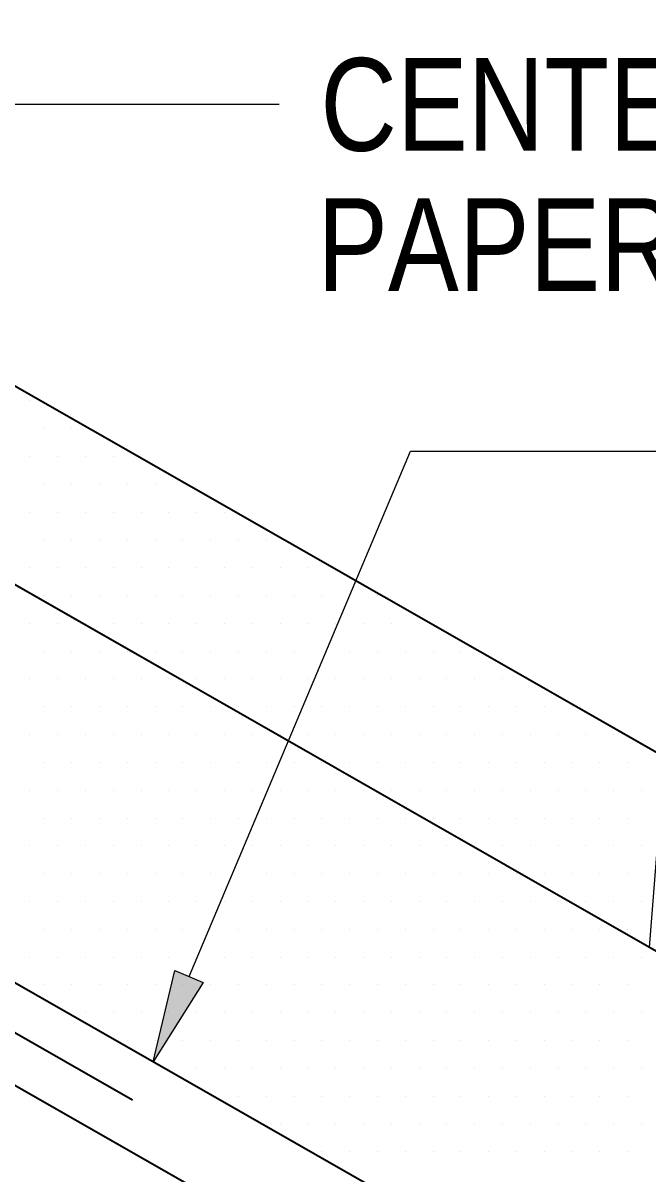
# Model space of a CAD drawing. Header units: inches. Extents: x -20.7 to 76.3, y -55.2 to 19.1.
# Drawn here: x -7.041 to -6.62, y 9.899 to 10.676 of the extents above; entities that cross this region are included whole.
import ezdxf

# ---------------------------------------------------------------- set-up
doc = ezdxf.new("R2010")
doc.units = ezdxf.units.IN
doc.header["$MEASUREMENT"] = 0
doc.linetypes.add('AI-Linetype-42', pattern=[0.375113, 0.250075, -0.125038])
for name, color, linetype, lineweight in [('.ATI-HATCH', 7, 'Continuous', 0), ('.ATI-TEXT', 7, 'Continuous', 0), ('G-ANNO-TTLB', 7, 'Continuous', 0), ('TYVEK', 7, 'Continuous', 0)]:
    doc.layers.add(name, color=color, linetype=linetype, lineweight=lineweight)

# ---------------------------------------------------------------- blocks, each defined once
blk = doc.blocks.new('Block_442')
at = {"layer": '.ATI-TEXT', "char_height": 0.2, "attachment_point": 7}
for s, insert in [('\\C18;\\c0;\\FArial Narrow|b0|i0|c1;\\H0.062519;\\W1.000000;FOLD HERE', (-6.54758, 10.35499)), ('\\C18;\\c0;\\FArial Narrow|b0|i0|c1;\\H0.062519;\\W1.000000;TO BREAK', (-6.54336, 10.26022)), ('\\C18;\\c0;\\FArial Narrow|b0|i0|c1;\\H0.062519;\\W1.000000;SCORES', (-6.54481, 10.16544))]:
    blk.add_mtext(s, dxfattribs=dict(at, insert=insert))
blk = doc.blocks.new('Block_441')
at = {"layer": '.ATI-TEXT', "true_color": 0x000000, "transparency": 33554687}
h = blk.add_hatch(color=18, dxfattribs=at)
h.dxf.hatch_style = 2
h.paths.add_polyline_path([(-6.91966, 10.02861), (-6.95357, 9.97506), (-6.93886, 10.03671)])
at = {"layer": '.ATI-TEXT', "color": 18, "lineweight": 0, "true_color": 0x000000}
for p, q in [((-6.92926, 10.03266), (-6.77981, 10.38683)), ((-6.77981, 10.38683), (-6.57284, 10.38683))]:
    blk.add_line(p, q, dxfattribs=at)
at = {"layer": '.ATI-TEXT'}
blk.add_lwpolyline([(-6.91966, 10.02861), (-6.95357, 9.97506), (-6.93886, 10.03671), (-6.93886, 10.03671)], close=True, dxfattribs=at)
blk.add_blockref('Block_442', (0, 0), dxfattribs=at)
blk = doc.blocks.new('Block_447')
at = {"layer": '.ATI-TEXT', "char_height": 0.2, "attachment_point": 7}
for s, insert in [('\\C18;\\c0;\\FArial Narrow|b0|i0|c1;\\H0.062519;\\W1.000000;CENTER RELEASE', (-6.8407, 10.5885)), ('\\C18;\\c0;\\FArial Narrow|b0|i0|c1;\\H0.062519;\\W1.000000;PAPER', (-6.84279, 10.49484))]:
    blk.add_mtext(s, dxfattribs=dict(at, insert=insert))
blk = doc.blocks.new('Block_446')
at = {"layer": '.ATI-TEXT', "color": 18, "lineweight": 0, "true_color": 0x000000}
blk.add_line((-7.07554, 10.62087), (-6.86856, 10.62087), dxfattribs=at)
at = {"layer": '.ATI-TEXT'}
blk.add_blockref('Block_447', (0, 0), dxfattribs=at)
blk = doc.blocks.new('Block_671')
at = {"layer": '.ATI-HATCH'}
for points, knots in [([(-8.22517, 10.96944), (-8.22517, 10.96944), (-8.34185, 10.90193), (-8.34185, 10.90193), (-8.34185, 10.90193), (-8.45853, 10.83443), (-8.45853, 10.83443), (-8.45853, 10.83443), (-6.59136, 9.76824), (-6.59136, 9.76824), (-6.59136, 9.76824), (-6.358, 9.90325), (-6.358, 9.90325), (-6.358, 9.90325), (-8.22517, 10.96944), (-8.22517, 10.96944)], [0, 0, 0, 0, 1, 1, 1, 2, 2, 2, 3, 3, 3, 4, 4, 4, 5, 5, 5, 5]), ([(-7.20905, 10.52334), (-7.20905, 10.52334), (-7.21904, 10.39492), (-7.21904, 10.39492), (-7.21904, 10.39492), (-6.61873, 10.05213), (-6.61873, 10.05213), (-6.61873, 10.05213), (-6.60874, 10.18056), (-6.60874, 10.18056), (-6.60874, 10.18056), (-7.20905, 10.52334), (-7.20905, 10.52334)], [0, 0, 0, 0, 1, 1, 1, 2, 2, 2, 3, 3, 3, 4, 4, 4, 4])]:
    blk.add_open_spline(points, degree=3, knots=knots, dxfattribs=at)
at = {"layer": '.ATI-HATCH', "color": 8, "lineweight": 0, "true_color": 0x808080}
for points in [[(-7.03664, 10.42077), (-7.03664, 10.42077), (-7.03664, 10.42077), (-7.03664, 10.42077)], [(-7.02726, 10.40201), (-7.02726, 10.40201), (-7.02726, 10.40201), (-7.02726, 10.40201)], [(-7.0085, 10.40201), (-7.0085, 10.40201), (-7.0085, 10.40201), (-7.0085, 10.40201)], [(-7.03664, 10.38326), (-7.03664, 10.38326), (-7.03664, 10.38326), (-7.03664, 10.38326)], [(-7.01788, 10.38326), (-7.01788, 10.38326), (-7.01788, 10.38326), (-7.01788, 10.38326)], [(-6.99912, 10.38326), (-6.99912, 10.38326), (-6.99912, 10.38326), (-6.99912, 10.38326)], [(-6.98037, 10.38326), (-6.98037, 10.38326), (-6.98037, 10.38326), (-6.98037, 10.38326)], [(-7.02726, 10.3645), (-7.02726, 10.3645), (-7.02726, 10.3645), (-7.02726, 10.3645)], [(-7.0085, 10.3645), (-7.0085, 10.3645), (-7.0085, 10.3645), (-7.0085, 10.3645)], [(-6.98975, 10.3645), (-6.98975, 10.3645), (-6.98975, 10.3645), (-6.98975, 10.3645)], [(-6.97099, 10.3645), (-6.97099, 10.3645), (-6.97099, 10.3645), (-6.97099, 10.3645)], [(-6.95224, 10.3645), (-6.95224, 10.3645), (-6.95224, 10.3645), (-6.95224, 10.3645)], [(-6.93348, 10.3645), (-6.93348, 10.3645), (-6.93348, 10.3645), (-6.93348, 10.3645)], [(-7.03664, 10.34575), (-7.03664, 10.34575), (-7.03664, 10.34575), (-7.03664, 10.34575)], [(-7.01788, 10.34575), (-7.01788, 10.34575), (-7.01788, 10.34575), (-7.01788, 10.34575)], [(-6.99912, 10.34575), (-6.99912, 10.34575), (-6.99912, 10.34575), (-6.99912, 10.34575)], [(-6.98037, 10.34575), (-6.98037, 10.34575), (-6.98037, 10.34575), (-6.98037, 10.34575)], [(-6.96161, 10.34575), (-6.96161, 10.34575), (-6.96161, 10.34575), (-6.96161, 10.34575)], [(-6.94286, 10.34575), (-6.94286, 10.34575), (-6.94286, 10.34575), (-6.94286, 10.34575)], [(-6.9241, 10.34575), (-6.9241, 10.34575), (-6.9241, 10.34575), (-6.9241, 10.34575)], [(-6.90535, 10.34575), (-6.90535, 10.34575), (-6.90535, 10.34575), (-6.90535, 10.34575)], [(-7.02726, 10.32699), (-7.02726, 10.32699), (-7.02726, 10.32699), (-7.02726, 10.32699)], [(-7.0085, 10.32699), (-7.0085, 10.32699), (-7.0085, 10.32699), (-7.0085, 10.32699)], [(-6.98975, 10.32699), (-6.98975, 10.32699), (-6.98975, 10.32699), (-6.98975, 10.32699)], [(-6.97099, 10.32699), (-6.97099, 10.32699), (-6.97099, 10.32699), (-6.97099, 10.32699)], [(-6.95224, 10.32699), (-6.95224, 10.32699), (-6.95224, 10.32699), (-6.95224, 10.32699)], [(-6.93348, 10.32699), (-6.93348, 10.32699), (-6.93348, 10.32699), (-6.93348, 10.32699)], [(-6.91472, 10.32699), (-6.91472, 10.32699), (-6.91472, 10.32699), (-6.91472, 10.32699)], [(-6.89597, 10.32699), (-6.89597, 10.32699), (-6.89597, 10.32699), (-6.89597, 10.32699)], [(-6.87721, 10.32699), (-6.87721, 10.32699), (-6.87721, 10.32699), (-6.87721, 10.32699)], [(-7.03664, 10.30824), (-7.03664, 10.30824), (-7.03664, 10.30824), (-7.03664, 10.30824)], [(-7.01788, 10.30824), (-7.01788, 10.30824), (-7.01788, 10.30824), (-7.01788, 10.30824)], [(-6.99912, 10.30824), (-6.99912, 10.30824), (-6.99912, 10.30824), (-6.99912, 10.30824)], [(-6.98037, 10.30824), (-6.98037, 10.30824), (-6.98037, 10.30824), (-6.98037, 10.30824)], [(-6.96161, 10.30824), (-6.96161, 10.30824), (-6.96161, 10.30824), (-6.96161, 10.30824)], [(-6.94286, 10.30824), (-6.94286, 10.30824), (-6.94286, 10.30824), (-6.94286, 10.30824)], [(-6.9241, 10.30824), (-6.9241, 10.30824), (-6.9241, 10.30824), (-6.9241, 10.30824)], [(-6.90535, 10.30824), (-6.90535, 10.30824), (-6.90535, 10.30824), (-6.90535, 10.30824)], [(-6.88659, 10.30824), (-6.88659, 10.30824), (-6.88659, 10.30824), (-6.88659, 10.30824)], [(-6.86784, 10.30824), (-6.86784, 10.30824), (-6.86784, 10.30824), (-6.86784, 10.30824)], [(-6.84908, 10.30824), (-6.84908, 10.30824), (-6.84908, 10.30824), (-6.84908, 10.30824)], [(-7.02726, 10.28948), (-7.02726, 10.28948), (-7.02726, 10.28948), (-7.02726, 10.28948)], [(-7.0085, 10.28948), (-7.0085, 10.28948), (-7.0085, 10.28948), (-7.0085, 10.28948)], [(-6.98975, 10.28948), (-6.98975, 10.28948), (-6.98975, 10.28948), (-6.98975, 10.28948)], [(-6.97099, 10.28948), (-6.97099, 10.28948), (-6.97099, 10.28948), (-6.97099, 10.28948)], [(-6.95224, 10.28948), (-6.95224, 10.28948), (-6.95224, 10.28948), (-6.95224, 10.28948)], [(-6.93348, 10.28948), (-6.93348, 10.28948), (-6.93348, 10.28948), (-6.93348, 10.28948)], [(-6.91472, 10.28948), (-6.91472, 10.28948), (-6.91472, 10.28948), (-6.91472, 10.28948)], [(-6.89597, 10.28948), (-6.89597, 10.28948), (-6.89597, 10.28948), (-6.89597, 10.28948)], [(-6.87721, 10.28948), (-6.87721, 10.28948), (-6.87721, 10.28948), (-6.87721, 10.28948)], [(-6.85846, 10.28948), (-6.85846, 10.28948), (-6.85846, 10.28948), (-6.85846, 10.28948)], [(-6.8397, 10.28948), (-6.8397, 10.28948), (-6.8397, 10.28948), (-6.8397, 10.28948)], [(-6.82095, 10.28948), (-6.82095, 10.28948), (-6.82095, 10.28948), (-6.82095, 10.28948)], [(-6.80219, 10.28948), (-6.80219, 10.28948), (-6.80219, 10.28948), (-6.80219, 10.28948)], [(-7.03664, 10.27072), (-7.03664, 10.27072), (-7.03664, 10.27072), (-7.03664, 10.27072)], [(-7.01788, 10.27072), (-7.01788, 10.27072), (-7.01788, 10.27072), (-7.01788, 10.27072)], [(-6.99912, 10.27072), (-6.99912, 10.27072), (-6.99912, 10.27072), (-6.99912, 10.27072)], [(-6.98037, 10.27072), (-6.98037, 10.27072), (-6.98037, 10.27072), (-6.98037, 10.27072)], [(-6.96161, 10.27072), (-6.96161, 10.27072), (-6.96161, 10.27072), (-6.96161, 10.27072)], [(-6.94286, 10.27072), (-6.94286, 10.27072), (-6.94286, 10.27072), (-6.94286, 10.27072)], [(-6.9241, 10.27072), (-6.9241, 10.27072), (-6.9241, 10.27072), (-6.9241, 10.27072)], [(-6.90535, 10.27072), (-6.90535, 10.27072), (-6.90535, 10.27072), (-6.90535, 10.27072)], [(-6.88659, 10.27072), (-6.88659, 10.27072), (-6.88659, 10.27072), (-6.88659, 10.27072)], [(-6.86784, 10.27072), (-6.86784, 10.27072), (-6.86784, 10.27072), (-6.86784, 10.27072)], [(-6.84908, 10.27072), (-6.84908, 10.27072), (-6.84908, 10.27072), (-6.84908, 10.27072)], [(-6.83032, 10.27072), (-6.83032, 10.27072), (-6.83032, 10.27072), (-6.83032, 10.27072)], [(-6.81157, 10.27072), (-6.81157, 10.27072), (-6.81157, 10.27072), (-6.81157, 10.27072)], [(-6.79281, 10.27072), (-6.79281, 10.27072), (-6.79281, 10.27072), (-6.79281, 10.27072)], [(-6.77406, 10.27072), (-6.77406, 10.27072), (-6.77406, 10.27072), (-6.77406, 10.27072)], [(-7.02726, 10.25197), (-7.02726, 10.25197), (-7.02726, 10.25197), (-7.02726, 10.25197)], [(-7.0085, 10.25197), (-7.0085, 10.25197), (-7.0085, 10.25197), (-7.0085, 10.25197)], [(-6.98975, 10.25197), (-6.98975, 10.25197), (-6.98975, 10.25197), (-6.98975, 10.25197)], [(-6.97099, 10.25197), (-6.97099, 10.25197), (-6.97099, 10.25197), (-6.97099, 10.25197)], [(-6.95224, 10.25197), (-6.95224, 10.25197), (-6.95224, 10.25197), (-6.95224, 10.25197)], [(-6.93348, 10.25197), (-6.93348, 10.25197), (-6.93348, 10.25197), (-6.93348, 10.25197)], [(-6.91472, 10.25197), (-6.91472, 10.25197), (-6.91472, 10.25197), (-6.91472, 10.25197)], [(-6.89597, 10.25197), (-6.89597, 10.25197), (-6.89597, 10.25197), (-6.89597, 10.25197)], [(-6.87721, 10.25197), (-6.87721, 10.25197), (-6.87721, 10.25197), (-6.87721, 10.25197)], [(-6.85846, 10.25197), (-6.85846, 10.25197), (-6.85846, 10.25197), (-6.85846, 10.25197)], [(-6.8397, 10.25197), (-6.8397, 10.25197), (-6.8397, 10.25197), (-6.8397, 10.25197)], [(-6.82095, 10.25197), (-6.82095, 10.25197), (-6.82095, 10.25197), (-6.82095, 10.25197)], [(-6.80219, 10.25197), (-6.80219, 10.25197), (-6.80219, 10.25197), (-6.80219, 10.25197)], [(-6.78343, 10.25197), (-6.78343, 10.25197), (-6.78343, 10.25197), (-6.78343, 10.25197)], [(-6.76468, 10.25197), (-6.76468, 10.25197), (-6.76468, 10.25197), (-6.76468, 10.25197)], [(-6.74592, 10.25197), (-6.74592, 10.25197), (-6.74592, 10.25197), (-6.74592, 10.25197)], [(-7.03664, 10.23321), (-7.03664, 10.23321), (-7.03664, 10.23321), (-7.03664, 10.23321)], [(-7.01788, 10.23321), (-7.01788, 10.23321), (-7.01788, 10.23321), (-7.01788, 10.23321)], [(-6.99912, 10.23321), (-6.99912, 10.23321), (-6.99912, 10.23321), (-6.99912, 10.23321)], [(-6.98037, 10.23321), (-6.98037, 10.23321), (-6.98037, 10.23321), (-6.98037, 10.23321)], [(-6.96161, 10.23321), (-6.96161, 10.23321), (-6.96161, 10.23321), (-6.96161, 10.23321)], [(-6.94286, 10.23321), (-6.94286, 10.23321), (-6.94286, 10.23321), (-6.94286, 10.23321)], [(-6.9241, 10.23321), (-6.9241, 10.23321), (-6.9241, 10.23321), (-6.9241, 10.23321)], [(-6.90535, 10.23321), (-6.90535, 10.23321), (-6.90535, 10.23321), (-6.90535, 10.23321)], [(-6.88659, 10.23321), (-6.88659, 10.23321), (-6.88659, 10.23321), (-6.88659, 10.23321)], [(-6.86784, 10.23321), (-6.86784, 10.23321), (-6.86784, 10.23321), (-6.86784, 10.23321)], [(-6.84908, 10.23321), (-6.84908, 10.23321), (-6.84908, 10.23321), (-6.84908, 10.23321)], [(-6.83032, 10.23321), (-6.83032, 10.23321), (-6.83032, 10.23321), (-6.83032, 10.23321)], [(-6.81157, 10.23321), (-6.81157, 10.23321), (-6.81157, 10.23321), (-6.81157, 10.23321)], [(-6.79281, 10.23321), (-6.79281, 10.23321), (-6.79281, 10.23321), (-6.79281, 10.23321)], [(-6.77406, 10.23321), (-6.77406, 10.23321), (-6.77406, 10.23321), (-6.77406, 10.23321)], [(-6.7553, 10.23321), (-6.7553, 10.23321), (-6.7553, 10.23321), (-6.7553, 10.23321)], [(-6.73655, 10.23321), (-6.73655, 10.23321), (-6.73655, 10.23321), (-6.73655, 10.23321)], [(-6.71779, 10.23321), (-6.71779, 10.23321), (-6.71779, 10.23321), (-6.71779, 10.23321)], [(-7.02726, 10.21446), (-7.02726, 10.21446), (-7.02726, 10.21446), (-7.02726, 10.21446)], [(-7.0085, 10.21446), (-7.0085, 10.21446), (-7.0085, 10.21446), (-7.0085, 10.21446)], [(-6.98975, 10.21446), (-6.98975, 10.21446), (-6.98975, 10.21446), (-6.98975, 10.21446)], [(-6.97099, 10.21446), (-6.97099, 10.21446), (-6.97099, 10.21446), (-6.97099, 10.21446)], [(-6.95224, 10.21446), (-6.95224, 10.21446), (-6.95224, 10.21446), (-6.95224, 10.21446)], [(-6.93348, 10.21446), (-6.93348, 10.21446), (-6.93348, 10.21446), (-6.93348, 10.21446)], [(-6.91472, 10.21446), (-6.91472, 10.21446), (-6.91472, 10.21446), (-6.91472, 10.21446)], [(-6.89597, 10.21446), (-6.89597, 10.21446), (-6.89597, 10.21446), (-6.89597, 10.21446)], [(-6.87721, 10.21446), (-6.87721, 10.21446), (-6.87721, 10.21446), (-6.87721, 10.21446)], [(-6.85846, 10.21446), (-6.85846, 10.21446), (-6.85846, 10.21446), (-6.85846, 10.21446)], [(-6.8397, 10.21446), (-6.8397, 10.21446), (-6.8397, 10.21446), (-6.8397, 10.21446)], [(-6.82095, 10.21446), (-6.82095, 10.21446), (-6.82095, 10.21446), (-6.82095, 10.21446)], [(-6.80219, 10.21446), (-6.80219, 10.21446), (-6.80219, 10.21446), (-6.80219, 10.21446)], [(-6.78343, 10.21446), (-6.78343, 10.21446), (-6.78343, 10.21446), (-6.78343, 10.21446)], [(-6.76468, 10.21446), (-6.76468, 10.21446), (-6.76468, 10.21446), (-6.76468, 10.21446)], [(-6.74592, 10.21446), (-6.74592, 10.21446), (-6.74592, 10.21446), (-6.74592, 10.21446)], [(-6.72717, 10.21446), (-6.72717, 10.21446), (-6.72717, 10.21446), (-6.72717, 10.21446)], [(-6.70841, 10.21446), (-6.70841, 10.21446), (-6.70841, 10.21446), (-6.70841, 10.21446)], [(-6.68966, 10.21446), (-6.68966, 10.21446), (-6.68966, 10.21446), (-6.68966, 10.21446)], [(-6.6709, 10.21446), (-6.6709, 10.21446), (-6.6709, 10.21446), (-6.6709, 10.21446)], [(-7.03664, 10.1957), (-7.03664, 10.1957), (-7.03664, 10.1957), (-7.03664, 10.1957)], [(-7.01788, 10.1957), (-7.01788, 10.1957), (-7.01788, 10.1957), (-7.01788, 10.1957)], [(-6.99912, 10.1957), (-6.99912, 10.1957), (-6.99912, 10.1957), (-6.99912, 10.1957)], [(-6.98037, 10.1957), (-6.98037, 10.1957), (-6.98037, 10.1957), (-6.98037, 10.1957)], [(-6.96161, 10.1957), (-6.96161, 10.1957), (-6.96161, 10.1957), (-6.96161, 10.1957)], [(-6.94286, 10.1957), (-6.94286, 10.1957), (-6.94286, 10.1957), (-6.94286, 10.1957)], [(-6.9241, 10.1957), (-6.9241, 10.1957), (-6.9241, 10.1957), (-6.9241, 10.1957)], [(-6.90535, 10.1957), (-6.90535, 10.1957), (-6.90535, 10.1957), (-6.90535, 10.1957)], [(-6.88659, 10.1957), (-6.88659, 10.1957), (-6.88659, 10.1957), (-6.88659, 10.1957)], [(-6.86784, 10.1957), (-6.86784, 10.1957), (-6.86784, 10.1957), (-6.86784, 10.1957)], [(-6.84908, 10.1957), (-6.84908, 10.1957), (-6.84908, 10.1957), (-6.84908, 10.1957)], [(-6.83032, 10.1957), (-6.83032, 10.1957), (-6.83032, 10.1957), (-6.83032, 10.1957)], [(-6.81157, 10.1957), (-6.81157, 10.1957), (-6.81157, 10.1957), (-6.81157, 10.1957)], [(-6.79281, 10.1957), (-6.79281, 10.1957), (-6.79281, 10.1957), (-6.79281, 10.1957)], [(-6.77406, 10.1957), (-6.77406, 10.1957), (-6.77406, 10.1957), (-6.77406, 10.1957)], [(-6.7553, 10.1957), (-6.7553, 10.1957), (-6.7553, 10.1957), (-6.7553, 10.1957)], [(-6.73655, 10.1957), (-6.73655, 10.1957), (-6.73655, 10.1957), (-6.73655, 10.1957)], [(-6.71779, 10.1957), (-6.71779, 10.1957), (-6.71779, 10.1957), (-6.71779, 10.1957)], [(-6.69903, 10.1957), (-6.69903, 10.1957), (-6.69903, 10.1957), (-6.69903, 10.1957)], [(-6.68028, 10.1957), (-6.68028, 10.1957), (-6.68028, 10.1957), (-6.68028, 10.1957)], [(-6.66152, 10.1957), (-6.66152, 10.1957), (-6.66152, 10.1957), (-6.66152, 10.1957)], [(-6.64277, 10.1957), (-6.64277, 10.1957), (-6.64277, 10.1957), (-6.64277, 10.1957)], [(-7.02726, 10.17695), (-7.02726, 10.17695), (-7.02726, 10.17695), (-7.02726, 10.17695)], [(-7.0085, 10.17695), (-7.0085, 10.17695), (-7.0085, 10.17695), (-7.0085, 10.17695)], [(-6.98975, 10.17695), (-6.98975, 10.17695), (-6.98975, 10.17695), (-6.98975, 10.17695)], [(-6.97099, 10.17695), (-6.97099, 10.17695), (-6.97099, 10.17695), (-6.97099, 10.17695)], [(-6.95224, 10.17695), (-6.95224, 10.17695), (-6.95224, 10.17695), (-6.95224, 10.17695)], [(-6.93348, 10.17695), (-6.93348, 10.17695), (-6.93348, 10.17695), (-6.93348, 10.17695)], [(-6.91472, 10.17695), (-6.91472, 10.17695), (-6.91472, 10.17695), (-6.91472, 10.17695)], [(-6.89597, 10.17695), (-6.89597, 10.17695), (-6.89597, 10.17695), (-6.89597, 10.17695)], [(-6.87721, 10.17695), (-6.87721, 10.17695), (-6.87721, 10.17695), (-6.87721, 10.17695)], [(-6.85846, 10.17695), (-6.85846, 10.17695), (-6.85846, 10.17695), (-6.85846, 10.17695)], [(-6.8397, 10.17695), (-6.8397, 10.17695), (-6.8397, 10.17695), (-6.8397, 10.17695)], [(-6.82095, 10.17695), (-6.82095, 10.17695), (-6.82095, 10.17695), (-6.82095, 10.17695)], [(-6.80219, 10.17695), (-6.80219, 10.17695), (-6.80219, 10.17695), (-6.80219, 10.17695)], [(-6.78343, 10.17695), (-6.78343, 10.17695), (-6.78343, 10.17695), (-6.78343, 10.17695)], [(-6.76468, 10.17695), (-6.76468, 10.17695), (-6.76468, 10.17695), (-6.76468, 10.17695)], [(-6.74592, 10.17695), (-6.74592, 10.17695), (-6.74592, 10.17695), (-6.74592, 10.17695)], [(-6.72717, 10.17695), (-6.72717, 10.17695), (-6.72717, 10.17695), (-6.72717, 10.17695)], [(-6.70841, 10.17695), (-6.70841, 10.17695), (-6.70841, 10.17695), (-6.70841, 10.17695)], [(-6.68966, 10.17695), (-6.68966, 10.17695), (-6.68966, 10.17695), (-6.68966, 10.17695)], [(-6.6709, 10.17695), (-6.6709, 10.17695), (-6.6709, 10.17695), (-6.6709, 10.17695)], [(-6.65215, 10.17695), (-6.65215, 10.17695), (-6.65215, 10.17695), (-6.65215, 10.17695)], [(-6.63339, 10.17695), (-6.63339, 10.17695), (-6.63339, 10.17695), (-6.63339, 10.17695)], [(-7.03664, 10.15819), (-7.03664, 10.15819), (-7.03664, 10.15819), (-7.03664, 10.15819)], [(-7.01788, 10.15819), (-7.01788, 10.15819), (-7.01788, 10.15819), (-7.01788, 10.15819)], [(-6.99912, 10.15819), (-6.99912, 10.15819), (-6.99912, 10.15819), (-6.99912, 10.15819)], [(-6.98037, 10.15819), (-6.98037, 10.15819), (-6.98037, 10.15819), (-6.98037, 10.15819)], [(-6.96161, 10.15819), (-6.96161, 10.15819), (-6.96161, 10.15819), (-6.96161, 10.15819)], [(-6.94286, 10.15819), (-6.94286, 10.15819), (-6.94286, 10.15819), (-6.94286, 10.15819)], [(-6.9241, 10.15819), (-6.9241, 10.15819), (-6.9241, 10.15819), (-6.9241, 10.15819)], [(-6.90535, 10.15819), (-6.90535, 10.15819), (-6.90535, 10.15819), (-6.90535, 10.15819)], [(-6.88659, 10.15819), (-6.88659, 10.15819), (-6.88659, 10.15819), (-6.88659, 10.15819)], [(-6.86784, 10.15819), (-6.86784, 10.15819), (-6.86784, 10.15819), (-6.86784, 10.15819)], [(-6.84908, 10.15819), (-6.84908, 10.15819), (-6.84908, 10.15819), (-6.84908, 10.15819)], [(-6.83032, 10.15819), (-6.83032, 10.15819), (-6.83032, 10.15819), (-6.83032, 10.15819)], [(-6.81157, 10.15819), (-6.81157, 10.15819), (-6.81157, 10.15819), (-6.81157, 10.15819)], [(-6.79281, 10.15819), (-6.79281, 10.15819), (-6.79281, 10.15819), (-6.79281, 10.15819)], [(-6.77406, 10.15819), (-6.77406, 10.15819), (-6.77406, 10.15819), (-6.77406, 10.15819)], [(-6.7553, 10.15819), (-6.7553, 10.15819), (-6.7553, 10.15819), (-6.7553, 10.15819)], [(-6.73655, 10.15819), (-6.73655, 10.15819), (-6.73655, 10.15819), (-6.73655, 10.15819)], [(-6.71779, 10.15819), (-6.71779, 10.15819), (-6.71779, 10.15819), (-6.71779, 10.15819)], [(-6.69903, 10.15819), (-6.69903, 10.15819), (-6.69903, 10.15819), (-6.69903, 10.15819)], [(-6.68028, 10.15819), (-6.68028, 10.15819), (-6.68028, 10.15819), (-6.68028, 10.15819)], [(-6.66152, 10.15819), (-6.66152, 10.15819), (-6.66152, 10.15819), (-6.66152, 10.15819)], [(-6.64277, 10.15819), (-6.64277, 10.15819), (-6.64277, 10.15819), (-6.64277, 10.15819)], [(-6.62401, 10.15819), (-6.62401, 10.15819), (-6.62401, 10.15819), (-6.62401, 10.15819)], [(-7.02726, 10.13944), (-7.02726, 10.13944), (-7.02726, 10.13944), (-7.02726, 10.13944)], [(-7.0085, 10.13944), (-7.0085, 10.13944), (-7.0085, 10.13944), (-7.0085, 10.13944)], [(-6.98975, 10.13944), (-6.98975, 10.13944), (-6.98975, 10.13944), (-6.98975, 10.13944)], [(-6.97099, 10.13944), (-6.97099, 10.13944), (-6.97099, 10.13944), (-6.97099, 10.13944)], [(-6.95224, 10.13944), (-6.95224, 10.13944), (-6.95224, 10.13944), (-6.95224, 10.13944)], [(-6.93348, 10.13944), (-6.93348, 10.13944), (-6.93348, 10.13944), (-6.93348, 10.13944)], [(-6.91472, 10.13944), (-6.91472, 10.13944), (-6.91472, 10.13944), (-6.91472, 10.13944)], [(-6.89597, 10.13944), (-6.89597, 10.13944), (-6.89597, 10.13944), (-6.89597, 10.13944)], [(-6.87721, 10.13944), (-6.87721, 10.13944), (-6.87721, 10.13944), (-6.87721, 10.13944)], [(-6.85846, 10.13944), (-6.85846, 10.13944), (-6.85846, 10.13944), (-6.85846, 10.13944)], [(-6.8397, 10.13944), (-6.8397, 10.13944), (-6.8397, 10.13944), (-6.8397, 10.13944)], [(-6.82095, 10.13944), (-6.82095, 10.13944), (-6.82095, 10.13944), (-6.82095, 10.13944)], [(-6.80219, 10.13944), (-6.80219, 10.13944), (-6.80219, 10.13944), (-6.80219, 10.13944)], [(-6.78343, 10.13944), (-6.78343, 10.13944), (-6.78343, 10.13944), (-6.78343, 10.13944)], [(-6.76468, 10.13944), (-6.76468, 10.13944), (-6.76468, 10.13944), (-6.76468, 10.13944)], [(-6.74592, 10.13944), (-6.74592, 10.13944), (-6.74592, 10.13944), (-6.74592, 10.13944)], [(-6.72717, 10.13944), (-6.72717, 10.13944), (-6.72717, 10.13944), (-6.72717, 10.13944)], [(-6.70841, 10.13944), (-6.70841, 10.13944), (-6.70841, 10.13944), (-6.70841, 10.13944)], [(-6.68966, 10.13944), (-6.68966, 10.13944), (-6.68966, 10.13944), (-6.68966, 10.13944)], [(-6.6709, 10.13944), (-6.6709, 10.13944), (-6.6709, 10.13944), (-6.6709, 10.13944)], [(-6.65215, 10.13944), (-6.65215, 10.13944), (-6.65215, 10.13944), (-6.65215, 10.13944)], [(-6.63339, 10.13944), (-6.63339, 10.13944), (-6.63339, 10.13944), (-6.63339, 10.13944)], [(-7.03664, 10.12068), (-7.03664, 10.12068), (-7.03664, 10.12068), (-7.03664, 10.12068)], [(-7.01788, 10.12068), (-7.01788, 10.12068), (-7.01788, 10.12068), (-7.01788, 10.12068)], [(-6.99912, 10.12068), (-6.99912, 10.12068), (-6.99912, 10.12068), (-6.99912, 10.12068)], [(-6.98037, 10.12068), (-6.98037, 10.12068), (-6.98037, 10.12068), (-6.98037, 10.12068)], [(-6.96161, 10.12068), (-6.96161, 10.12068), (-6.96161, 10.12068), (-6.96161, 10.12068)], [(-6.94286, 10.12068), (-6.94286, 10.12068), (-6.94286, 10.12068), (-6.94286, 10.12068)], [(-6.9241, 10.12068), (-6.9241, 10.12068), (-6.9241, 10.12068), (-6.9241, 10.12068)], [(-6.90535, 10.12068), (-6.90535, 10.12068), (-6.90535, 10.12068), (-6.90535, 10.12068)], [(-6.88659, 10.12068), (-6.88659, 10.12068), (-6.88659, 10.12068), (-6.88659, 10.12068)], [(-6.86784, 10.12068), (-6.86784, 10.12068), (-6.86784, 10.12068), (-6.86784, 10.12068)], [(-6.84908, 10.12068), (-6.84908, 10.12068), (-6.84908, 10.12068), (-6.84908, 10.12068)], [(-6.83032, 10.12068), (-6.83032, 10.12068), (-6.83032, 10.12068), (-6.83032, 10.12068)], [(-6.81157, 10.12068), (-6.81157, 10.12068), (-6.81157, 10.12068), (-6.81157, 10.12068)], [(-6.79281, 10.12068), (-6.79281, 10.12068), (-6.79281, 10.12068), (-6.79281, 10.12068)], [(-6.77406, 10.12068), (-6.77406, 10.12068), (-6.77406, 10.12068), (-6.77406, 10.12068)], [(-6.7553, 10.12068), (-6.7553, 10.12068), (-6.7553, 10.12068), (-6.7553, 10.12068)], [(-6.73655, 10.12068), (-6.73655, 10.12068), (-6.73655, 10.12068), (-6.73655, 10.12068)], [(-6.71779, 10.12068), (-6.71779, 10.12068), (-6.71779, 10.12068), (-6.71779, 10.12068)], [(-6.69903, 10.12068), (-6.69903, 10.12068), (-6.69903, 10.12068), (-6.69903, 10.12068)], [(-6.68028, 10.12068), (-6.68028, 10.12068), (-6.68028, 10.12068), (-6.68028, 10.12068)], [(-6.66152, 10.12068), (-6.66152, 10.12068), (-6.66152, 10.12068), (-6.66152, 10.12068)], [(-6.64277, 10.12068), (-6.64277, 10.12068), (-6.64277, 10.12068), (-6.64277, 10.12068)], [(-6.62401, 10.12068), (-6.62401, 10.12068), (-6.62401, 10.12068), (-6.62401, 10.12068)], [(-7.02726, 10.10192), (-7.02726, 10.10192), (-7.02726, 10.10192), (-7.02726, 10.10192)], [(-7.0085, 10.10192), (-7.0085, 10.10192), (-7.0085, 10.10192), (-7.0085, 10.10192)], [(-6.98975, 10.10192), (-6.98975, 10.10192), (-6.98975, 10.10192), (-6.98975, 10.10192)], [(-6.97099, 10.10192), (-6.97099, 10.10192), (-6.97099, 10.10192), (-6.97099, 10.10192)], [(-6.95224, 10.10192), (-6.95224, 10.10192), (-6.95224, 10.10192), (-6.95224, 10.10192)], [(-6.93348, 10.10192), (-6.93348, 10.10192), (-6.93348, 10.10192), (-6.93348, 10.10192)], [(-6.91472, 10.10192), (-6.91472, 10.10192), (-6.91472, 10.10192), (-6.91472, 10.10192)], [(-6.89597, 10.10192), (-6.89597, 10.10192), (-6.89597, 10.10192), (-6.89597, 10.10192)], [(-6.87721, 10.10192), (-6.87721, 10.10192), (-6.87721, 10.10192), (-6.87721, 10.10192)], [(-6.85846, 10.10192), (-6.85846, 10.10192), (-6.85846, 10.10192), (-6.85846, 10.10192)], [(-6.8397, 10.10192), (-6.8397, 10.10192), (-6.8397, 10.10192), (-6.8397, 10.10192)], [(-6.82095, 10.10192), (-6.82095, 10.10192), (-6.82095, 10.10192), (-6.82095, 10.10192)], [(-6.80219, 10.10192), (-6.80219, 10.10192), (-6.80219, 10.10192), (-6.80219, 10.10192)], [(-6.78343, 10.10192), (-6.78343, 10.10192), (-6.78343, 10.10192), (-6.78343, 10.10192)], [(-6.76468, 10.10192), (-6.76468, 10.10192), (-6.76468, 10.10192), (-6.76468, 10.10192)], [(-6.74592, 10.10192), (-6.74592, 10.10192), (-6.74592, 10.10192), (-6.74592, 10.10192)], [(-6.72717, 10.10192), (-6.72717, 10.10192), (-6.72717, 10.10192), (-6.72717, 10.10192)], [(-6.70841, 10.10192), (-6.70841, 10.10192), (-6.70841, 10.10192), (-6.70841, 10.10192)], [(-6.68966, 10.10192), (-6.68966, 10.10192), (-6.68966, 10.10192), (-6.68966, 10.10192)], [(-6.6709, 10.10192), (-6.6709, 10.10192), (-6.6709, 10.10192), (-6.6709, 10.10192)], [(-6.65215, 10.10192), (-6.65215, 10.10192), (-6.65215, 10.10192), (-6.65215, 10.10192)], [(-6.63339, 10.10192), (-6.63339, 10.10192), (-6.63339, 10.10192), (-6.63339, 10.10192)], [(-7.03664, 10.08317), (-7.03664, 10.08317), (-7.03664, 10.08317), (-7.03664, 10.08317)], [(-7.01788, 10.08317), (-7.01788, 10.08317), (-7.01788, 10.08317), (-7.01788, 10.08317)], [(-6.99912, 10.08317), (-6.99912, 10.08317), (-6.99912, 10.08317), (-6.99912, 10.08317)], [(-6.98037, 10.08317), (-6.98037, 10.08317), (-6.98037, 10.08317), (-6.98037, 10.08317)], [(-6.96161, 10.08317), (-6.96161, 10.08317), (-6.96161, 10.08317), (-6.96161, 10.08317)], [(-6.94286, 10.08317), (-6.94286, 10.08317), (-6.94286, 10.08317), (-6.94286, 10.08317)], [(-6.9241, 10.08317), (-6.9241, 10.08317), (-6.9241, 10.08317), (-6.9241, 10.08317)], [(-6.90535, 10.08317), (-6.90535, 10.08317), (-6.90535, 10.08317), (-6.90535, 10.08317)], [(-6.88659, 10.08317), (-6.88659, 10.08317), (-6.88659, 10.08317), (-6.88659, 10.08317)], [(-6.86784, 10.08317), (-6.86784, 10.08317), (-6.86784, 10.08317), (-6.86784, 10.08317)], [(-6.84908, 10.08317), (-6.84908, 10.08317), (-6.84908, 10.08317), (-6.84908, 10.08317)], [(-6.83032, 10.08317), (-6.83032, 10.08317), (-6.83032, 10.08317), (-6.83032, 10.08317)], [(-6.81157, 10.08317), (-6.81157, 10.08317), (-6.81157, 10.08317), (-6.81157, 10.08317)], [(-6.79281, 10.08317), (-6.79281, 10.08317), (-6.79281, 10.08317), (-6.79281, 10.08317)], [(-6.77406, 10.08317), (-6.77406, 10.08317), (-6.77406, 10.08317), (-6.77406, 10.08317)], [(-6.7553, 10.08317), (-6.7553, 10.08317), (-6.7553, 10.08317), (-6.7553, 10.08317)], [(-6.73655, 10.08317), (-6.73655, 10.08317), (-6.73655, 10.08317), (-6.73655, 10.08317)], [(-6.71779, 10.08317), (-6.71779, 10.08317), (-6.71779, 10.08317), (-6.71779, 10.08317)], [(-6.69903, 10.08317), (-6.69903, 10.08317), (-6.69903, 10.08317), (-6.69903, 10.08317)], [(-6.68028, 10.08317), (-6.68028, 10.08317), (-6.68028, 10.08317), (-6.68028, 10.08317)], [(-6.66152, 10.08317), (-6.66152, 10.08317), (-6.66152, 10.08317), (-6.66152, 10.08317)], [(-6.64277, 10.08317), (-6.64277, 10.08317), (-6.64277, 10.08317), (-6.64277, 10.08317)], [(-6.62401, 10.08317), (-6.62401, 10.08317), (-6.62401, 10.08317), (-6.62401, 10.08317)], [(-7.02726, 10.06441), (-7.02726, 10.06441), (-7.02726, 10.06441), (-7.02726, 10.06441)], [(-7.0085, 10.06441), (-7.0085, 10.06441), (-7.0085, 10.06441), (-7.0085, 10.06441)], [(-6.98975, 10.06441), (-6.98975, 10.06441), (-6.98975, 10.06441), (-6.98975, 10.06441)], [(-6.97099, 10.06441), (-6.97099, 10.06441), (-6.97099, 10.06441), (-6.97099, 10.06441)], [(-6.95224, 10.06441), (-6.95224, 10.06441), (-6.95224, 10.06441), (-6.95224, 10.06441)], [(-6.93348, 10.06441), (-6.93348, 10.06441), (-6.93348, 10.06441), (-6.93348, 10.06441)], [(-6.91472, 10.06441), (-6.91472, 10.06441), (-6.91472, 10.06441), (-6.91472, 10.06441)], [(-6.89597, 10.06441), (-6.89597, 10.06441), (-6.89597, 10.06441), (-6.89597, 10.06441)], [(-6.87721, 10.06441), (-6.87721, 10.06441), (-6.87721, 10.06441), (-6.87721, 10.06441)], [(-6.85846, 10.06441), (-6.85846, 10.06441), (-6.85846, 10.06441), (-6.85846, 10.06441)], [(-6.8397, 10.06441), (-6.8397, 10.06441), (-6.8397, 10.06441), (-6.8397, 10.06441)], [(-6.82095, 10.06441), (-6.82095, 10.06441), (-6.82095, 10.06441), (-6.82095, 10.06441)], [(-6.80219, 10.06441), (-6.80219, 10.06441), (-6.80219, 10.06441), (-6.80219, 10.06441)], [(-6.78343, 10.06441), (-6.78343, 10.06441), (-6.78343, 10.06441), (-6.78343, 10.06441)], [(-6.76468, 10.06441), (-6.76468, 10.06441), (-6.76468, 10.06441), (-6.76468, 10.06441)], [(-6.74592, 10.06441), (-6.74592, 10.06441), (-6.74592, 10.06441), (-6.74592, 10.06441)], [(-6.72717, 10.06441), (-6.72717, 10.06441), (-6.72717, 10.06441), (-6.72717, 10.06441)], [(-6.70841, 10.06441), (-6.70841, 10.06441), (-6.70841, 10.06441), (-6.70841, 10.06441)], [(-6.68966, 10.06441), (-6.68966, 10.06441), (-6.68966, 10.06441), (-6.68966, 10.06441)], [(-6.6709, 10.06441), (-6.6709, 10.06441), (-6.6709, 10.06441), (-6.6709, 10.06441)], [(-6.65215, 10.06441), (-6.65215, 10.06441), (-6.65215, 10.06441), (-6.65215, 10.06441)], [(-6.63339, 10.06441), (-6.63339, 10.06441), (-6.63339, 10.06441), (-6.63339, 10.06441)], [(-7.03664, 10.04566), (-7.03664, 10.04566), (-7.03664, 10.04566), (-7.03664, 10.04566)], [(-7.01788, 10.04566), (-7.01788, 10.04566), (-7.01788, 10.04566), (-7.01788, 10.04566)], [(-6.99912, 10.04566), (-6.99912, 10.04566), (-6.99912, 10.04566), (-6.99912, 10.04566)], [(-6.98037, 10.04566), (-6.98037, 10.04566), (-6.98037, 10.04566), (-6.98037, 10.04566)], [(-6.96161, 10.04566), (-6.96161, 10.04566), (-6.96161, 10.04566), (-6.96161, 10.04566)], [(-6.94286, 10.04566), (-6.94286, 10.04566), (-6.94286, 10.04566), (-6.94286, 10.04566)], [(-6.9241, 10.04566), (-6.9241, 10.04566), (-6.9241, 10.04566), (-6.9241, 10.04566)], [(-6.90535, 10.04566), (-6.90535, 10.04566), (-6.90535, 10.04566), (-6.90535, 10.04566)], [(-6.88659, 10.04566), (-6.88659, 10.04566), (-6.88659, 10.04566), (-6.88659, 10.04566)], [(-6.86784, 10.04566), (-6.86784, 10.04566), (-6.86784, 10.04566), (-6.86784, 10.04566)], [(-6.84908, 10.04566), (-6.84908, 10.04566), (-6.84908, 10.04566), (-6.84908, 10.04566)], [(-6.83032, 10.04566), (-6.83032, 10.04566), (-6.83032, 10.04566), (-6.83032, 10.04566)], [(-6.81157, 10.04566), (-6.81157, 10.04566), (-6.81157, 10.04566), (-6.81157, 10.04566)], [(-6.79281, 10.04566), (-6.79281, 10.04566), (-6.79281, 10.04566), (-6.79281, 10.04566)], [(-6.77406, 10.04566), (-6.77406, 10.04566), (-6.77406, 10.04566), (-6.77406, 10.04566)], [(-6.7553, 10.04566), (-6.7553, 10.04566), (-6.7553, 10.04566), (-6.7553, 10.04566)], [(-6.73655, 10.04566), (-6.73655, 10.04566), (-6.73655, 10.04566), (-6.73655, 10.04566)], [(-6.71779, 10.04566), (-6.71779, 10.04566), (-6.71779, 10.04566), (-6.71779, 10.04566)], [(-6.69903, 10.04566), (-6.69903, 10.04566), (-6.69903, 10.04566), (-6.69903, 10.04566)], [(-6.68028, 10.04566), (-6.68028, 10.04566), (-6.68028, 10.04566), (-6.68028, 10.04566)], [(-6.66152, 10.04566), (-6.66152, 10.04566), (-6.66152, 10.04566), (-6.66152, 10.04566)], [(-6.64277, 10.04566), (-6.64277, 10.04566), (-6.64277, 10.04566), (-6.64277, 10.04566)], [(-6.62401, 10.04566), (-6.62401, 10.04566), (-6.62401, 10.04566), (-6.62401, 10.04566)], [(-7.02726, 10.0269), (-7.02726, 10.0269), (-7.02726, 10.0269), (-7.02726, 10.0269)], [(-7.0085, 10.0269), (-7.0085, 10.0269), (-7.0085, 10.0269), (-7.0085, 10.0269)], [(-6.98975, 10.0269), (-6.98975, 10.0269), (-6.98975, 10.0269), (-6.98975, 10.0269)], [(-6.97099, 10.0269), (-6.97099, 10.0269), (-6.97099, 10.0269), (-6.97099, 10.0269)], [(-6.95224, 10.0269), (-6.95224, 10.0269), (-6.95224, 10.0269), (-6.95224, 10.0269)], [(-6.93348, 10.0269), (-6.93348, 10.0269), (-6.93348, 10.0269), (-6.93348, 10.0269)], [(-6.91472, 10.0269), (-6.91472, 10.0269), (-6.91472, 10.0269), (-6.91472, 10.0269)], [(-6.89597, 10.0269), (-6.89597, 10.0269), (-6.89597, 10.0269), (-6.89597, 10.0269)], [(-6.87721, 10.0269), (-6.87721, 10.0269), (-6.87721, 10.0269), (-6.87721, 10.0269)], [(-6.85846, 10.0269), (-6.85846, 10.0269), (-6.85846, 10.0269), (-6.85846, 10.0269)], [(-6.8397, 10.0269), (-6.8397, 10.0269), (-6.8397, 10.0269), (-6.8397, 10.0269)], [(-6.82095, 10.0269), (-6.82095, 10.0269), (-6.82095, 10.0269), (-6.82095, 10.0269)], [(-6.80219, 10.0269), (-6.80219, 10.0269), (-6.80219, 10.0269), (-6.80219, 10.0269)], [(-6.78343, 10.0269), (-6.78343, 10.0269), (-6.78343, 10.0269), (-6.78343, 10.0269)], [(-6.76468, 10.0269), (-6.76468, 10.0269), (-6.76468, 10.0269), (-6.76468, 10.0269)], [(-6.74592, 10.0269), (-6.74592, 10.0269), (-6.74592, 10.0269), (-6.74592, 10.0269)], [(-6.72717, 10.0269), (-6.72717, 10.0269), (-6.72717, 10.0269), (-6.72717, 10.0269)], [(-6.70841, 10.0269), (-6.70841, 10.0269), (-6.70841, 10.0269), (-6.70841, 10.0269)], [(-6.68966, 10.0269), (-6.68966, 10.0269), (-6.68966, 10.0269), (-6.68966, 10.0269)], [(-6.6709, 10.0269), (-6.6709, 10.0269), (-6.6709, 10.0269), (-6.6709, 10.0269)], [(-6.65215, 10.0269), (-6.65215, 10.0269), (-6.65215, 10.0269), (-6.65215, 10.0269)], [(-6.63339, 10.0269), (-6.63339, 10.0269), (-6.63339, 10.0269), (-6.63339, 10.0269)], [(-6.99912, 10.00815), (-6.99912, 10.00815), (-6.99912, 10.00815), (-6.99912, 10.00815)], [(-6.98037, 10.00815), (-6.98037, 10.00815), (-6.98037, 10.00815), (-6.98037, 10.00815)], [(-6.96161, 10.00815), (-6.96161, 10.00815), (-6.96161, 10.00815), (-6.96161, 10.00815)], [(-6.94286, 10.00815), (-6.94286, 10.00815), (-6.94286, 10.00815), (-6.94286, 10.00815)], [(-6.9241, 10.00815), (-6.9241, 10.00815), (-6.9241, 10.00815), (-6.9241, 10.00815)], [(-6.90535, 10.00815), (-6.90535, 10.00815), (-6.90535, 10.00815), (-6.90535, 10.00815)], [(-6.88659, 10.00815), (-6.88659, 10.00815), (-6.88659, 10.00815), (-6.88659, 10.00815)], [(-6.86784, 10.00815), (-6.86784, 10.00815), (-6.86784, 10.00815), (-6.86784, 10.00815)], [(-6.84908, 10.00815), (-6.84908, 10.00815), (-6.84908, 10.00815), (-6.84908, 10.00815)], [(-6.83032, 10.00815), (-6.83032, 10.00815), (-6.83032, 10.00815), (-6.83032, 10.00815)], [(-6.81157, 10.00815), (-6.81157, 10.00815), (-6.81157, 10.00815), (-6.81157, 10.00815)], [(-6.79281, 10.00815), (-6.79281, 10.00815), (-6.79281, 10.00815), (-6.79281, 10.00815)], [(-6.77406, 10.00815), (-6.77406, 10.00815), (-6.77406, 10.00815), (-6.77406, 10.00815)], [(-6.7553, 10.00815), (-6.7553, 10.00815), (-6.7553, 10.00815), (-6.7553, 10.00815)], [(-6.73655, 10.00815), (-6.73655, 10.00815), (-6.73655, 10.00815), (-6.73655, 10.00815)], [(-6.71779, 10.00815), (-6.71779, 10.00815), (-6.71779, 10.00815), (-6.71779, 10.00815)], [(-6.69903, 10.00815), (-6.69903, 10.00815), (-6.69903, 10.00815), (-6.69903, 10.00815)], [(-6.68028, 10.00815), (-6.68028, 10.00815), (-6.68028, 10.00815), (-6.68028, 10.00815)], [(-6.66152, 10.00815), (-6.66152, 10.00815), (-6.66152, 10.00815), (-6.66152, 10.00815)], [(-6.64277, 10.00815), (-6.64277, 10.00815), (-6.64277, 10.00815), (-6.64277, 10.00815)], [(-6.62401, 10.00815), (-6.62401, 10.00815), (-6.62401, 10.00815), (-6.62401, 10.00815)], [(-6.97099, 9.98939), (-6.97099, 9.98939), (-6.97099, 9.98939), (-6.97099, 9.98939)], [(-6.95224, 9.98939), (-6.95224, 9.98939), (-6.95224, 9.98939), (-6.95224, 9.98939)], [(-6.93348, 9.98939), (-6.93348, 9.98939), (-6.93348, 9.98939), (-6.93348, 9.98939)], [(-6.91472, 9.98939), (-6.91472, 9.98939), (-6.91472, 9.98939), (-6.91472, 9.98939)], [(-6.89597, 9.98939), (-6.89597, 9.98939), (-6.89597, 9.98939), (-6.89597, 9.98939)], [(-6.87721, 9.98939), (-6.87721, 9.98939), (-6.87721, 9.98939), (-6.87721, 9.98939)], [(-6.85846, 9.98939), (-6.85846, 9.98939), (-6.85846, 9.98939), (-6.85846, 9.98939)], [(-6.8397, 9.98939), (-6.8397, 9.98939), (-6.8397, 9.98939), (-6.8397, 9.98939)], [(-6.82095, 9.98939), (-6.82095, 9.98939), (-6.82095, 9.98939), (-6.82095, 9.98939)], [(-6.80219, 9.98939), (-6.80219, 9.98939), (-6.80219, 9.98939), (-6.80219, 9.98939)], [(-6.78343, 9.98939), (-6.78343, 9.98939), (-6.78343, 9.98939), (-6.78343, 9.98939)], [(-6.76468, 9.98939), (-6.76468, 9.98939), (-6.76468, 9.98939), (-6.76468, 9.98939)], [(-6.74592, 9.98939), (-6.74592, 9.98939), (-6.74592, 9.98939), (-6.74592, 9.98939)], [(-6.72717, 9.98939), (-6.72717, 9.98939), (-6.72717, 9.98939), (-6.72717, 9.98939)], [(-6.70841, 9.98939), (-6.70841, 9.98939), (-6.70841, 9.98939), (-6.70841, 9.98939)], [(-6.68966, 9.98939), (-6.68966, 9.98939), (-6.68966, 9.98939), (-6.68966, 9.98939)], [(-6.6709, 9.98939), (-6.6709, 9.98939), (-6.6709, 9.98939), (-6.6709, 9.98939)], [(-6.65215, 9.98939), (-6.65215, 9.98939), (-6.65215, 9.98939), (-6.65215, 9.98939)], [(-6.63339, 9.98939), (-6.63339, 9.98939), (-6.63339, 9.98939), (-6.63339, 9.98939)], [(-6.94286, 9.97063), (-6.94286, 9.97063), (-6.94286, 9.97063), (-6.94286, 9.97063)], [(-6.9241, 9.97063), (-6.9241, 9.97063), (-6.9241, 9.97063), (-6.9241, 9.97063)], [(-6.90535, 9.97063), (-6.90535, 9.97063), (-6.90535, 9.97063), (-6.90535, 9.97063)], [(-6.88659, 9.97063), (-6.88659, 9.97063), (-6.88659, 9.97063), (-6.88659, 9.97063)], [(-6.86784, 9.97063), (-6.86784, 9.97063), (-6.86784, 9.97063), (-6.86784, 9.97063)], [(-6.84908, 9.97063), (-6.84908, 9.97063), (-6.84908, 9.97063), (-6.84908, 9.97063)], [(-6.83032, 9.97063), (-6.83032, 9.97063), (-6.83032, 9.97063), (-6.83032, 9.97063)], [(-6.81157, 9.97063), (-6.81157, 9.97063), (-6.81157, 9.97063), (-6.81157, 9.97063)], [(-6.79281, 9.97063), (-6.79281, 9.97063), (-6.79281, 9.97063), (-6.79281, 9.97063)], [(-6.77406, 9.97063), (-6.77406, 9.97063), (-6.77406, 9.97063), (-6.77406, 9.97063)], [(-6.7553, 9.97063), (-6.7553, 9.97063), (-6.7553, 9.97063), (-6.7553, 9.97063)], [(-6.73655, 9.97063), (-6.73655, 9.97063), (-6.73655, 9.97063), (-6.73655, 9.97063)], [(-6.71779, 9.97063), (-6.71779, 9.97063), (-6.71779, 9.97063), (-6.71779, 9.97063)], [(-6.69903, 9.97063), (-6.69903, 9.97063), (-6.69903, 9.97063), (-6.69903, 9.97063)], [(-6.68028, 9.97063), (-6.68028, 9.97063), (-6.68028, 9.97063), (-6.68028, 9.97063)], [(-6.66152, 9.97063), (-6.66152, 9.97063), (-6.66152, 9.97063), (-6.66152, 9.97063)], [(-6.64277, 9.97063), (-6.64277, 9.97063), (-6.64277, 9.97063), (-6.64277, 9.97063)], [(-6.62401, 9.97063), (-6.62401, 9.97063), (-6.62401, 9.97063), (-6.62401, 9.97063)], [(-6.89597, 9.95188), (-6.89597, 9.95188), (-6.89597, 9.95188), (-6.89597, 9.95188)], [(-6.87721, 9.95188), (-6.87721, 9.95188), (-6.87721, 9.95188), (-6.87721, 9.95188)], [(-6.85846, 9.95188), (-6.85846, 9.95188), (-6.85846, 9.95188), (-6.85846, 9.95188)], [(-6.8397, 9.95188), (-6.8397, 9.95188), (-6.8397, 9.95188), (-6.8397, 9.95188)], [(-6.82095, 9.95188), (-6.82095, 9.95188), (-6.82095, 9.95188), (-6.82095, 9.95188)], [(-6.80219, 9.95188), (-6.80219, 9.95188), (-6.80219, 9.95188), (-6.80219, 9.95188)], [(-6.78343, 9.95188), (-6.78343, 9.95188), (-6.78343, 9.95188), (-6.78343, 9.95188)], [(-6.76468, 9.95188), (-6.76468, 9.95188), (-6.76468, 9.95188), (-6.76468, 9.95188)], [(-6.74592, 9.95188), (-6.74592, 9.95188), (-6.74592, 9.95188), (-6.74592, 9.95188)], [(-6.72717, 9.95188), (-6.72717, 9.95188), (-6.72717, 9.95188), (-6.72717, 9.95188)], [(-6.70841, 9.95188), (-6.70841, 9.95188), (-6.70841, 9.95188), (-6.70841, 9.95188)], [(-6.68966, 9.95188), (-6.68966, 9.95188), (-6.68966, 9.95188), (-6.68966, 9.95188)], [(-6.6709, 9.95188), (-6.6709, 9.95188), (-6.6709, 9.95188), (-6.6709, 9.95188)], [(-6.65215, 9.95188), (-6.65215, 9.95188), (-6.65215, 9.95188), (-6.65215, 9.95188)], [(-6.63339, 9.95188), (-6.63339, 9.95188), (-6.63339, 9.95188), (-6.63339, 9.95188)], [(-6.86784, 9.93312), (-6.86784, 9.93312), (-6.86784, 9.93312), (-6.86784, 9.93312)], [(-6.84908, 9.93312), (-6.84908, 9.93312), (-6.84908, 9.93312), (-6.84908, 9.93312)], [(-6.83032, 9.93312), (-6.83032, 9.93312), (-6.83032, 9.93312), (-6.83032, 9.93312)], [(-6.81157, 9.93312), (-6.81157, 9.93312), (-6.81157, 9.93312), (-6.81157, 9.93312)], [(-6.79281, 9.93312), (-6.79281, 9.93312), (-6.79281, 9.93312), (-6.79281, 9.93312)], [(-6.77406, 9.93312), (-6.77406, 9.93312), (-6.77406, 9.93312), (-6.77406, 9.93312)], [(-6.7553, 9.93312), (-6.7553, 9.93312), (-6.7553, 9.93312), (-6.7553, 9.93312)], [(-6.73655, 9.93312), (-6.73655, 9.93312), (-6.73655, 9.93312), (-6.73655, 9.93312)], [(-6.71779, 9.93312), (-6.71779, 9.93312), (-6.71779, 9.93312), (-6.71779, 9.93312)], [(-6.69903, 9.93312), (-6.69903, 9.93312), (-6.69903, 9.93312), (-6.69903, 9.93312)], [(-6.68028, 9.93312), (-6.68028, 9.93312), (-6.68028, 9.93312), (-6.68028, 9.93312)], [(-6.66152, 9.93312), (-6.66152, 9.93312), (-6.66152, 9.93312), (-6.66152, 9.93312)], [(-6.64277, 9.93312), (-6.64277, 9.93312), (-6.64277, 9.93312), (-6.64277, 9.93312)], [(-6.62401, 9.93312), (-6.62401, 9.93312), (-6.62401, 9.93312), (-6.62401, 9.93312)], [(-6.8397, 9.91437), (-6.8397, 9.91437), (-6.8397, 9.91437), (-6.8397, 9.91437)], [(-6.82095, 9.91437), (-6.82095, 9.91437), (-6.82095, 9.91437), (-6.82095, 9.91437)], [(-6.80219, 9.91437), (-6.80219, 9.91437), (-6.80219, 9.91437), (-6.80219, 9.91437)], [(-6.78343, 9.91437), (-6.78343, 9.91437), (-6.78343, 9.91437), (-6.78343, 9.91437)], [(-6.76468, 9.91437), (-6.76468, 9.91437), (-6.76468, 9.91437), (-6.76468, 9.91437)], [(-6.74592, 9.91437), (-6.74592, 9.91437), (-6.74592, 9.91437), (-6.74592, 9.91437)], [(-6.72717, 9.91437), (-6.72717, 9.91437), (-6.72717, 9.91437), (-6.72717, 9.91437)], [(-6.70841, 9.91437), (-6.70841, 9.91437), (-6.70841, 9.91437), (-6.70841, 9.91437)], [(-6.68966, 9.91437), (-6.68966, 9.91437), (-6.68966, 9.91437), (-6.68966, 9.91437)], [(-6.6709, 9.91437), (-6.6709, 9.91437), (-6.6709, 9.91437), (-6.6709, 9.91437)], [(-6.65215, 9.91437), (-6.65215, 9.91437), (-6.65215, 9.91437), (-6.65215, 9.91437)], [(-6.63339, 9.91437), (-6.63339, 9.91437), (-6.63339, 9.91437), (-6.63339, 9.91437)]]:
    blk.add_open_spline(points, degree=3, dxfattribs=at)

msp = doc.modelspace()

# ---------------------------------------------------------------- hatches: boundary and pattern name
at = {"layer": 'G-ANNO-TTLB', "true_color": 0xff00ff, "transparency": 33554687}
h = msp.add_hatch(color=6, dxfattribs=at)
edge = h.paths.add_edge_path()
edge.add_spline(control_points=[(20.03424, -15.13455), (20.03424, -15.13455), (-20.6658, -15.13455), (-20.6658, -15.13455), (-20.6658, -15.13455), (-20.6658, 19.00075), (-20.6658, 19.00075), (-20.6658, 19.00075), (20.03424, 19.00075), (20.03424, 19.00075), (20.03424, 19.00075), (20.03424, -15.13455), (20.03424, -15.13455)], knot_values=[0, 0, 0, 0, 1, 1, 1, 2, 2, 2, 3, 3, 3, 4, 4, 4, 4], degree=3, periodic=0)
edge = h.paths.add_edge_path()
edge.add_spline(control_points=[(-20.54076, 18.87571), (-20.54076, 18.87571), (-20.54076, -15.00951), (-20.54076, -15.00951), (-20.54076, -15.00951), (19.9092, -15.00951), (19.9092, -15.00951), (19.9092, -15.00951), (19.9092, 18.87571), (19.9092, 18.87571), (19.9092, 18.87571), (-20.54076, 18.87571), (-20.54076, 18.87571)], knot_values=[0, 0, 0, 0, 1, 1, 1, 2, 2, 2, 3, 3, 3, 4, 4, 4, 4], degree=3, periodic=0)
edge.add_line((-20.54076, 18.87571), (-20.54076, 18.87571))

# ---------------------------------------------------------------- linework, layer by layer
at = {"layer": 'G-ANNO-TTLB'}
for points in [[(20.03424, -15.13455), (20.03424, -15.13455), (-20.6658, -15.13455), (-20.6658, -15.13455), (-20.6658, -15.13455), (-20.6658, 19.00075), (-20.6658, 19.00075), (-20.6658, 19.00075), (20.03424, 19.00075), (20.03424, 19.00075), (20.03424, 19.00075), (20.03424, -15.13455), (20.03424, -15.13455)], [(-20.54076, 18.87571), (-20.54076, 18.87571), (-20.54076, -15.00951), (-20.54076, -15.00951), (-20.54076, -15.00951), (19.9092, -15.00951), (19.9092, -15.00951), (19.9092, -15.00951), (19.9092, 18.87571), (19.9092, 18.87571), (19.9092, 18.87571), (-20.54076, 18.87571), (-20.54076, 18.87571)]]:
    msp.add_open_spline(points, degree=3, knots=[0, 0, 0, 0, 1, 1, 1, 2, 2, 2, 3, 3, 3, 4, 4, 4, 4], dxfattribs=at)
at = {"layer": 'TYVEK', "color": 4, "lineweight": 25, "true_color": 0x00ffff}
for p, q in [((-6.24132, 9.97075), (-8.10849, 11.03694)), ((-6.358, 9.90325), (-8.22517, 10.96944)), ((-6.59136, 9.76824), (-8.45853, 10.83443)), ((-6.59136, 9.69902), (-8.45853, 10.76521))]:
    msp.add_line(p, q, dxfattribs=at)
at = {"layer": 'TYVEK', "color": 4, "linetype": 'AI-Linetype-42', "lineweight": 25, "true_color": 0x00ffff}
msp.add_line((-8.4877, 10.81755), (-6.62053, 9.75136), dxfattribs=at)

# ---------------------------------------------------------------- block references
at = {"layer": '.ATI-HATCH'}
msp.add_blockref('Block_671', (0, 0), dxfattribs=at)
at = {"layer": '.ATI-TEXT'}
for name in ['Block_446', 'Block_441']:
    msp.add_blockref(name, (0, 0), dxfattribs=at)

doc.saveas('drawing.dxf')
